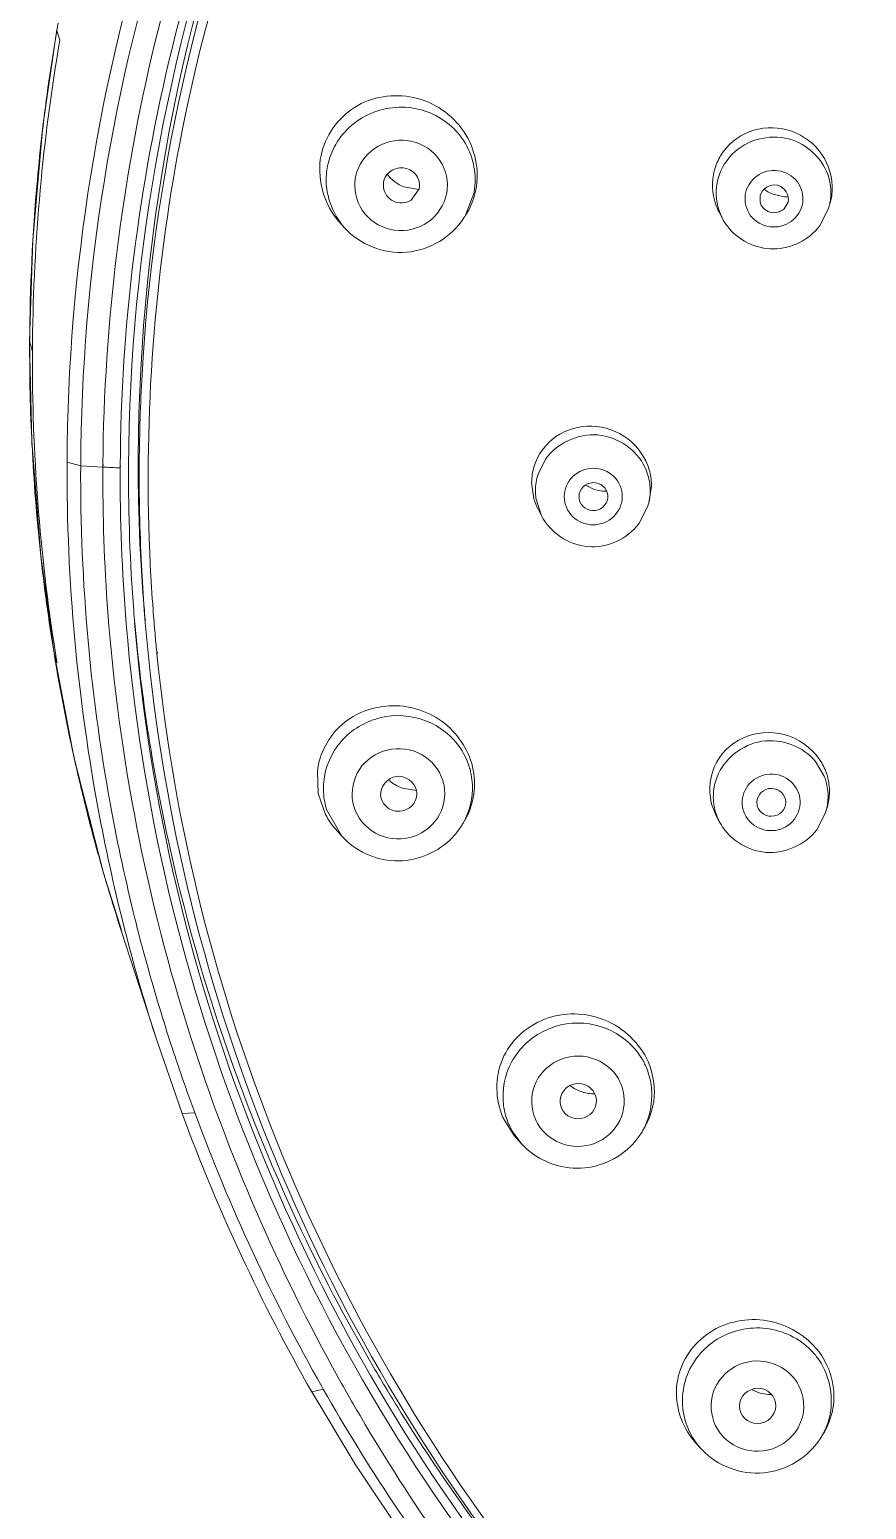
# Model space of a CAD drawing. Header units: millimetres. Extents: x 0 to 460316, y -63250 to 103204.
# Drawn here: x 183137.3 to 183160.83, y 49439.79 to 49481.42 of the extents above; entities that cross this region are included whole.
import ezdxf

# ---------------------------------------------------------------- set-up
doc = ezdxf.new("R2010")
doc.units = ezdxf.units.MM
doc.header["$LTSCALE"] = 25

msp = doc.modelspace()

# ---------------------------------------------------------------- linework, layer by layer
at = {"color": 7, "linetype": 'Continuous', "lineweight": 20}
for p, q in [((183138.065, 49481.419), (183138.067, 49481.396)), ((183138.068, 49481.396), (183138.149, 49481.124)), ((183147.251, 49477.13), (183147.247, 49476.985)), ((183148.248, 49476.917), (183147.82, 49476.994)), ((183148.025, 49476.618), (183148.255, 49476.942)), ((183149.789, 49476.81), (183149.559, 49476.201)), ((183157.842, 49476.756), (183157.839, 49476.579)), ((183158.474, 49476.721), (183158.174, 49476.796)), ((183156.773, 49476.123), (183156.683, 49476.298)), ((183158.513, 49476.376), (183158.628, 49476.566)), ((183159.512, 49475.894), (183159.759, 49476.371)), ((183159.782, 49476.451), (183159.759, 49476.371)), ((183159.82, 49476.572), (183159.796, 49476.489)), ((183146.157, 49475.841), (183146.029, 49475.983)), ((183137.299, 49472.647), (183137.301, 49472.631)), ((183137.301, 49472.631), (183137.379, 49472.368)), ((183138.351, 49469.254), (183138.735, 49469.15)), ((183139.358, 49469.194), (183139.357, 49469.114)), ((183139.364, 49469.194), (183139.357, 49469.114)), ((183151.596, 49468.916), (183151.809, 49469.34)), ((183139.357, 49469.114), (183138.735, 49469.15)), ((183139.847, 49469.151), (183139.847, 49469.088)), ((183139.852, 49469.151), (183139.847, 49469.088)), ((183151.481, 49468.216), (183151.416, 49468.677)), ((183154.787, 49468.577), (183154.713, 49468.108)), ((183151.691, 49467.744), (183151.535, 49468.242)), ((183152.748, 49468.283), (183152.755, 49468.213)), ((183154.43, 49467.515), (183154.677, 49467.992)), ((183151.691, 49467.744), (183151.596, 49467.929)), ((183140.553, 49464.734), (183140.524, 49465.088)), ((183137.985, 49463.874), (183137.987, 49463.867)), ((183137.985, 49463.874), (183138.545, 49460.962)), ((183138.069, 49463.612), (183137.987, 49463.867)), ((183140.878, 49463.869), (183140.874, 49463.915)), ((183140.895, 49463.87), (183140.89, 49463.917)), ((183145.414, 49459.93), (183145.39, 49460.561)), ((183159.402, 49460.831), (183159.643, 49460.423)), ((183148.179, 49460.015), (183147.78, 49460.081)), ((183145.619, 49459.343), (183145.414, 49459.93)), ((183147.169, 49459.88), (183147.175, 49459.83)), ((183157.757, 49459.613), (183157.762, 49459.587)), ((183138.964, 49459.21), (183138.986, 49459.127)), ((183138.99, 49459.216), (183139.012, 49459.133)), ((183146.081, 49458.727), (183145.651, 49459.477)), ((183156.694, 49459.142), (183156.599, 49459.326)), ((183156.694, 49459.142), (183156.635, 49459.272)), ((183159.433, 49458.913), (183159.68, 49459.39)), ((183146.081, 49458.727), (183145.943, 49458.88)), ((183140.892, 49452.934), (183139.873, 49456.082)), ((183141.585, 49450.934), (183140.892, 49452.934)), ((183141.585, 49450.934), (183141.943, 49450.953)), ((183141.943, 49450.953), (183141.913, 49451.033)), ((183141.943, 49450.953), (183141.918, 49451.035)), ((183152.218, 49451.222), (183152.256, 49451.08)), ((183150.937, 49450.295), (183150.609, 49450.82)), ((183151.131, 49450.079), (183150.881, 49450.421)), ((183151.131, 49450.079), (183150.99, 49450.234)), ((183145.233, 49443.099), (183145.558, 49443.172)), ((183145.558, 49443.172), (183145.515, 49443.249)), ((183145.558, 49443.172), (183145.517, 49443.25)), ((183156.034, 49441.66), (183155.912, 49441.807)), ((183156.176, 49441.503), (183156.034, 49441.66)), ((183156.21, 49441.467), (183156.176, 49441.503))]:
    msp.add_line(p, q, dxfattribs=at)
for points in [[(183138.065, 49481.419), (183137.671, 49478.707), (183137.387, 49475.492), (183137.299, 49472.647)], [(183146.446, 49477.139), (183146.45, 49477.185), (183146.457, 49477.232), (183146.465, 49477.277)], [(183149.045, 49476.937), (183149.04, 49476.89), (183149.033, 49476.844), (183149.025, 49476.798)], [(183137.299, 49472.647), (183137.359, 49469.839), (183137.611, 49466.626), (183137.985, 49463.874)], [(183138.545, 49460.962), (183139.38, 49457.689), (183139.883, 49456.085)], [(183148.918, 49460.298), (183148.931, 49460.253), (183148.942, 49460.208), (183148.952, 49460.163)], [(183146.422, 49459.547), (183146.409, 49459.592), (183146.398, 49459.637), (183146.388, 49459.683)], [(183153.855, 49451.905), (183153.878, 49451.864), (183153.899, 49451.822), (183153.918, 49451.78)], [(183151.583, 49450.646), (183151.561, 49450.687), (183151.539, 49450.728), (183151.52, 49450.771)], [(183158.724, 49443.564), (183158.756, 49443.529), (183158.786, 49443.494), (183158.815, 49443.457)], [(183145.233, 49443.099), (183146.451, 49441.069), (183148.017, 49438.723), (183149.447, 49436.794)], [(183156.805, 49441.835), (183156.774, 49441.869), (183156.743, 49441.905), (183156.714, 49441.942)]]:
    msp.add_lwpolyline(points, dxfattribs=at)
for centre, radius, start, end in [((183189.654, 49472.505), 52.347, 170.2209, 173.3938), ((183190.419, 49472.366), 53.124, 169.9869, 170.2132), ((183191.171, 49472.047), 53.794, 170.2855, 179.3642), ((183190.283, 49472.428), 52.981, 173.3898, 174.8419), ((183190.882, 49468.812), 50.249, 169.5239, 182.7996), ((183190.988, 49468.778), 50.36, 169.3071, 169.5076), ((183147.66, 49477.177), 2.025, 152.5334, 168.5167), ((183147.632, 49477.185), 1.996, 168.5852, 175.0411), ((183158.101, 49477.046), 1.601, 148.86, 163.4435), ((183190.777, 49472.387), 53.476, 174.8458, 179.739), ((183148.224, 49478.002), 1.085, 217.4137, 222.4596), ((183148.221, 49477.999), 1.082, 222.4553, 228.3024), ((183148.229, 49478.01), 1.095, 228.3841, 248.0924), ((183158.079, 49477.053), 1.577, 163.4692, 165.5016), ((183158.143, 49476.82), 1.54, 165.5038, 173.28), ((183158.29, 49476.835), 1.541, 353.3458, 10.925), ((183147.799, 49477.325), 2.091, 331.6157, 348.5406), ((183147.832, 49477.205), 1.996, 348.5853, 350.7383), ((183147.834, 49477.205), 1.995, 350.7363, 355.0428), ((183158.544, 49477.636), 0.918, 230.015, 246.1983), ((183158.54, 49477.62), 0.902, 265.824, 275.8369), ((183158.259, 49476.973), 1.612, 345.5726, 1.9467), ((183147.824, 49477.314), 2.063, 327.3398, 331.5636), ((183158.171, 49477.06), 1.672, 198.8468, 207.1121), ((183158.292, 49476.837), 1.539, 345.5039, 348.0979), ((183158.293, 49476.836), 1.538, 348.0944, 353.2828), ((183147.715, 49477.509), 2.274, 218.1454, 222.16), ((183147.793, 49477.22), 2.039, 327.3403, 330.0209), ((183158.187, 49476.848), 1.59, 207.1403, 217.152), ((183190.809, 49472.384), 53.509, 179.7356, 182.8447), ((183190.498, 49472.076), 53.121, 179.3873, 179.6845), ((183190.284, 49472.133), 52.906, 179.7457, 188.9754), ((183190.626, 49468.891), 50.245, 176.7933, 179.5702), ((183190.314, 49472.357), 53.012, 182.8428, 186.1262), ((183190.645, 49469.034), 52.294, 179.7582, 190.7394), ((183190.659, 49468.891), 50.278, 179.5704, 182.894), ((183190.427, 49468.876), 51.693, 179.6956, 190.6175), ((183141.262, 49500.496), 31.44, 266.5258, 267.4193), ((183190.618, 49468.858), 50.772, 179.7412, 184.6914), ((183190.619, 49468.904), 50.539, 179.7408, 184.3439), ((183153.003, 49468.669), 1.587, 162.9283, 179.7018), ((183153.069, 49468.441), 1.547, 162.1297, 179.6595), ((183153.204, 49468.453), 1.545, 7.6249, 25.1695), ((183153.164, 49468.582), 1.623, 0.9907, 16.2631), ((183153.053, 49468.443), 1.531, 179.7408, 187.5454), ((183153.474, 49469.353), 0.917, 234.5986, 239.6512), ((183153.478, 49469.362), 0.926, 239.7174, 258.9127), ((183153.474, 49469.35), 0.914, 259.0088, 272.8695), ((183153.207, 49468.458), 1.542, 346.8519, 359.6876), ((183153.218, 49468.457), 1.531, 2.342, 7.5464), ((183153.221, 49468.457), 1.528, 359.7379, 2.3443), ((183153.215, 49468.585), 1.573, 359.7372, 0.9221), ((183153.068, 49468.683), 1.654, 196.4016, 207.1169), ((183153.206, 49468.458), 1.543, 342.4132, 346.8632), ((183189.407, 49472.259), 52.1, 186.1252, 189.27), ((183190.516, 49469.24), 50.164, 183.2912, 184.7471), ((183190.603, 49468.888), 50.222, 182.8943, 184.341), ((183190.63, 49468.825), 49.998, 182.8283, 184.2721), ((183190.656, 49468.906), 50.576, 184.3433, 184.7449), ((183190.563, 49468.885), 50.182, 184.3411, 184.7452), ((183190.638, 49468.826), 50.006, 184.272, 185.0465), ((183190.59, 49469.353), 50.548, 185.2556, 188.7999), ((183190.642, 49468.826), 50.01, 185.0465, 185.6354), ((183190.226, 49472.401), 52.932, 189.2781, 192.7175), ((183190.107, 49472.112), 52.727, 188.9828, 189.2772), ((183190.458, 49469.334), 50.414, 188.8015, 189.5216), ((183147.737, 49460.078), 2.019, 17.453, 33.472), ((183190.252, 49472.407), 52.958, 192.7176, 194.4296), ((183147.76, 49460.088), 1.993, 13.0774, 17.3858), ((183147.765, 49460.089), 1.988, 10.9192, 13.0781), ((183158.153, 49459.969), 1.642, 15.2708, 30.2142), ((183147.56, 49460.072), 1.999, 174.7479, 190.8693), ((183148.149, 49461.105), 1.089, 225.6973, 230.7897), ((183148.161, 49461.122), 1.109, 230.862, 249.8775), ((183158.072, 49459.838), 1.547, 158.6943, 176.2389), ((183158.214, 49459.852), 1.538, 16.604, 21.7915), ((183158.22, 49459.854), 1.532, 14.0028, 16.6053), ((183158.211, 49459.854), 1.541, 356.3595, 13.9406), ((183158.204, 49459.985), 1.588, 14.0019, 15.1999), ((183158.2, 49459.984), 1.592, 357.2232, 13.9822), ((183147.553, 49460.072), 1.993, 190.9224, 197.3862), ((183158.014, 49460.058), 1.592, 194.0036, 196.213), ((183158.058, 49460.072), 1.638, 196.2497, 207.0934), ((183158.066, 49459.842), 1.541, 176.3595, 193.9406), ((183158.21, 49459.856), 1.542, 342.3972, 356.2684), ((183158.228, 49459.986), 1.564, 342.4219, 357.1199), ((183190.603, 49469.034), 52.253, 190.7477, 197.9458), ((183190.362, 49468.875), 51.628, 190.6297, 194.1922), ((183147.599, 49460.379), 2.234, 207.623, 222.1654), ((183147.723, 49460.102), 2.032, 330.3399, 338.5426), ((183158.057, 49459.841), 1.532, 194.0028, 196.6053), ((183158.063, 49459.843), 1.538, 196.604, 201.7915), ((183190.3, 49472.419), 53.008, 194.5226, 196.4181), ((183147.669, 49460.139), 2.097, 313.2829, 327.2842), ((183147.709, 49460.11), 2.048, 327.3568, 330.3472), ((183190.353, 49472.435), 53.063, 196.4183, 197.9496), ((183190.555, 49468.925), 51.828, 194.1941, 197.8551), ((183190.61, 49468.942), 51.885, 197.8543, 200.1916), ((183192.282, 49469.255), 52.983, 197.7884, 209.0791), ((183152.761, 49451.411), 2.05, 31.853, 46.1224), ((183152.803, 49451.439), 1.999, 30.183, 31.8059), ((183152.791, 49451.433), 2.013, 25.9007, 30.1813), ((183152.799, 49451.436), 2.004, 23.7535, 25.9009), ((183153.169, 49452.59), 1.105, 233.0063, 243.1317), ((183153.173, 49452.6), 1.115, 243.1936, 262.1111), ((183153.168, 49452.579), 1.094, 262.199, 270.6189), ((183191.128, 49469.239), 52.817, 200.2787, 209.6598), ((183191.327, 49469.17), 52.637, 200.2482, 209.5017), ((183152.614, 49451.428), 2.005, 187.6241, 203.7167), ((183152.617, 49451.431), 2.009, 203.756, 208.0424), ((183152.62, 49451.432), 2.012, 208.04, 210.1815), ((183152.768, 49451.457), 2.037, 327.3366, 335.2378), ((183152.635, 49451.723), 2.218, 220.0657, 222.1465), ((183152.727, 49451.485), 2.087, 317.1826, 327.3087), ((183157.822, 49442.848), 2.03, 43.5285, 44.578), ((183157.811, 49442.838), 2.045, 39.2926, 43.5278), ((183157.753, 49442.916), 2.178, 37.1713, 40.4678), ((183191.309, 49469.669), 51.335, 210.2451, 211.9518), ((183157.819, 49442.845), 2.034, 37.1663, 39.2925), ((183192.83, 49469.553), 53.607, 209.0726, 210.7003), ((183191.829, 49469.468), 53.221, 209.6102, 217.6374), ((183158.152, 49444.142), 1.119, 241.4561, 255.9637), ((183158.151, 49444.141), 1.117, 256.0143, 269.632), ((183197.109, 49472.17), 58.623, 210.76459, 214.84958), ((183191.518, 49469.806), 51.585, 211.9582, 218.7568), ((183157.677, 49442.862), 2.025, 201.1564, 216.2366), ((183157.823, 49442.875), 2.026, 331.0301, 348.6179), ((183157.81, 49442.883), 2.041, 327.335, 330.9996), ((183157.895, 49442.984), 2.025, 327.3328, 329.9259), ((183157.664, 49442.854), 2.01, 216.2512, 217.1648), ((183157.684, 49442.868), 2.034, 217.1663, 219.2925), ((183157.692, 49442.875), 2.045, 219.2922, 222.145)]:
    msp.add_arc(centre, radius, start, end, dxfattribs=at)
for centre, major_axis, ratio, start_param, end_param in [((183153.153, 49468.283), (0.404, 0.029), 0.969694, -3.036478, 3.067097), ((183158.156, 49459.682), (0.403, 0.041), 0.969807, -3.003767, 3.212349), ((183152.726, 49451.278), (0.505, 0.077), 0.967207, -2.886982, 3.098168)]:
    msp.add_ellipse(centre, major_axis=major_axis, ratio=ratio, start_param=start_param, end_param=end_param, dxfattribs=at)
msp.add_ellipse((183157.771, 49442.704), major_axis=(0.501, 0.098), ratio=0.969367, dxfattribs=at)
for points, knots in [([(183141.503, 49478.122), (183142.609, 49483.98), (183146.99, 49495.445), (183159.095, 49509.298), (183175.261, 49518.327), (183187.519, 49520.413), (183193.611, 49520.413)], [0, 0, 0, 0, 0.247026, 0.496217, 0.747546, 1, 1, 1, 1]), ([(183138.351, 49469.254), (183138.376, 49474.642), (183140.129, 49485.513), (183147.602, 49500.241), (183159.207, 49512.144), (183169.004, 49517.476), (183174.169, 49519.37)], [0, 0, 0, 0, 0.247482, 0.49639, 0.747278, 1, 1, 1, 1]), ([(183138.735, 49469.15), (183138.76, 49474.512), (183140.506, 49485.322), (183147.943, 49499.956), (183159.476, 49511.774), (183169.209, 49517.065), (183174.341, 49518.945)], [0, 0, 0, 0, 0.247831, 0.496686, 0.747362, 1, 1, 1, 1]), ([(183160.433, 49510.7), (183154.03, 49505.866), (183145.944, 49496.247), (183140.371, 49481.157), (183139.396, 49473.163), (183139.358, 49469.194)], [0, 0, 0, 0, 0.501797, 0.751733, 1, 1, 1, 1]), ([(183160.774, 49510.288), (183154.426, 49505.514), (183143.776, 49493.005), (183139.893, 49477.01), (183139.847, 49469.151)], [0, 0, 0, 0, 0.502647, 1, 1, 1, 1]), ([(183152.968, 49502.718), (183148.666, 49497.772), (183141.896, 49486.173), (183140.061, 49472.856), (183140.434, 49466.36)], [0, 0, 0, 0, 0.501843, 1, 1, 1, 1]), ([(183140.08, 49469.132), (183140.108, 49475.205), (183142.405, 49487.487), (183148.895, 49498.152), (183152.932, 49502.749)], [0, 0, 0, 0, 0.498168, 1, 1, 1, 1]), ([(183140.46, 49471.701), (183140.766, 49477.171), (183142.405, 49484.487), (183145.505, 49491.124), (183146.372, 49492.748)], [0, 0, 0, 0, 0.748507, 1, 1, 1, 1]), ([(183145.493, 49477.875), (183145.602, 49478.416), (183146.323, 49479.452), (183148.155, 49479.722), (183149.694, 49478.699), (183149.958, 49477.458), (183149.848, 49476.91)], [0, 0, 0, 0, 0.246246, 0.496641, 0.75034, 1, 1, 1, 1]), ([(183145.863, 49478.111), (183146.079, 49478.526), (183146.835, 49479.221), (183148.342, 49479.321), (183149.593, 49478.475), (183149.861, 49477.49), (183149.821, 49477.032)], [0, 0, 0, 0, 0.250367, 0.503344, 0.753538, 1, 1, 1, 1]), ([(183156.731, 49477.873), (183156.912, 49478.172), (183157.501, 49478.661), (183158.631, 49478.708), (183159.584, 49478.098), (183159.858, 49477.38), (183159.87, 49477.028)], [0, 0, 0, 0, 0.247231, 0.498293, 0.750671, 1, 1, 1, 1]), ([(183157.151, 49478.003), (183157.56, 49478.356), (183158.834, 49478.637), (183159.702, 49477.649), (183159.803, 49477.127)], [0, 0, 0, 0, 0.504257, 1, 1, 1, 1]), ([(183146.465, 49477.277), (183146.528, 49477.588), (183146.922, 49478.181), (183147.939, 49478.419), (183148.861, 49477.927), (183149.072, 49477.249), (183149.045, 49476.937)], [0, 0, 0, 0, 0.249016, 0.50208, 0.75319, 1, 1, 1, 1]), ([(183148.255, 49476.942), (183148.28, 49477.067), (183148.22, 49477.35), (183147.859, 49477.572), (183147.442, 49477.495), (183147.276, 49477.256), (183147.251, 49477.13)], [0, 0, 0, 0, 0.246962, 0.497478, 0.750439, 1, 1, 1, 1]), ([(183149.025, 49476.798), (183148.962, 49476.488), (183148.568, 49475.895), (183147.551, 49475.656), (183146.629, 49476.149), (183146.418, 49476.827), (183146.446, 49477.139)], [0, 0, 0, 0, 0.249016, 0.50208, 0.75319, 1, 1, 1, 1]), ([(183157.439, 49476.853), (183157.491, 49477.051), (183157.773, 49477.421), (183158.447, 49477.516), (183159.006, 49477.125), (183159.074, 49476.667), (183159.023, 49476.471)], [0, 0, 0, 0, 0.249571, 0.502891, 0.753336, 1, 1, 1, 1]), ([(183158.628, 49476.566), (183158.675, 49476.747), (183158.379, 49477.243), (183157.89, 49476.939), (183157.842, 49476.756)], [0, 0, 0, 0, 0.495753, 1, 1, 1, 1]), ([(183147.247, 49476.985), (183147.267, 49476.824), (183147.491, 49476.501), (183147.885, 49476.531), (183148.025, 49476.618)], [0, 0, 0, 0, 0.494661, 1, 1, 1, 1]), ([(183159.023, 49476.471), (183158.972, 49476.272), (183158.689, 49475.903), (183158.015, 49475.808), (183157.456, 49476.198), (183157.388, 49476.656), (183157.439, 49476.853)], [0, 0, 0, 0, 0.249571, 0.502891, 0.753336, 1, 1, 1, 1]), ([(183157.839, 49476.579), (183157.867, 49476.448), (183158.093, 49476.204), (183158.413, 49476.283), (183158.513, 49476.376)], [0, 0, 0, 0, 0.495961, 1, 1, 1, 1]), ([(183149.509, 49476.12), (183149.172, 49475.594), (183147.929, 49474.829), (183146.576, 49475.378), (183146.157, 49475.841)], [0, 0, 0, 0, 0.500003, 1, 1, 1, 1]), ([(183156.92, 49475.888), (183157.211, 49475.504), (183158.218, 49474.992), (183159.222, 49475.509), (183159.512, 49475.894)], [0, 0, 0, 0, 0.49979, 1, 1, 1, 1]), ([(183151.486, 49469.135), (183151.587, 49469.465), (183152.038, 49470.076), (183153.12, 49470.377), (183154.184, 49470.004), (183154.623, 49469.376), (183154.722, 49469.036)], [0, 0, 0, 0, 0.245479, 0.495213, 0.748621, 1, 1, 1, 1]), ([(183151.809, 49469.34), (183152.121, 49469.779), (183153.299, 49470.346), (183154.375, 49469.594), (183154.603, 49469.11)], [0, 0, 0, 0, 0.50192, 1, 1, 1, 1]), ([(183139.358, 49469.114), (183139.351, 49467.748), (183139.54, 49462.324), (183140.594, 49456.934), (183141.831, 49453.069)], [0, 0, 0, 0, 0.251849, 1, 1, 1, 1]), ([(183152.332, 49468.283), (183152.333, 49468.487), (183152.518, 49468.914), (183153.152, 49469.162), (183153.787, 49468.914), (183153.967, 49468.487), (183153.966, 49468.283)], [0, 0, 0, 0, 0.248057, 0.500795, 0.752739, 1, 1, 1, 1]), ([(183153.966, 49468.283), (183153.965, 49468.079), (183153.781, 49467.653), (183153.146, 49467.405), (183152.512, 49467.652), (183152.331, 49468.08), (183152.332, 49468.283)], [0, 0, 0, 0, 0.248057, 0.500795, 0.752739, 1, 1, 1, 1]), ([(183151.691, 49467.744), (183151.929, 49467.279), (183152.971, 49466.564), (183154.115, 49467.097), (183154.43, 49467.515)], [0, 0, 0, 0, 0.499424, 1, 1, 1, 1]), ([(183140.016, 49464.705), (183140.431, 49459.653), (183142.805, 49449.594), (183148.056, 49440.697), (183151.257, 49436.737)], [0, 0, 0, 0, 0.498914, 1, 1, 1, 1]), ([(183140.253, 49464.722), (183140.671, 49459.693), (183143.044, 49449.68), (183148.28, 49440.827), (183151.47, 49436.887)], [0, 0, 0, 0, 0.498902, 1, 1, 1, 1]), ([(183151.708, 49437.051), (183148.536, 49440.968), (183143.329, 49449.772), (183140.969, 49459.729), (183140.553, 49464.73)], [0, 0, 0, 0, 0.501085, 1, 1, 1, 1]), ([(183151.851, 49437.205), (183148.794, 49440.993), (183143.749, 49449.471), (183141.359, 49459.047), (183140.878, 49463.869)], [0, 0, 0, 0, 0.501088, 1, 1, 1, 1]), ([(183145.39, 49460.561), (183145.447, 49461.053), (183145.97, 49462.036), (183147.522, 49462.581), (183149.082, 49462.051), (183149.679, 49461.092), (183149.776, 49460.591)], [0, 0, 0, 0, 0.244335, 0.493564, 0.748326, 1, 1, 1, 1]), ([(183145.569, 49460.255), (183145.607, 49460.671), (183145.97, 49461.504), (183147.129, 49462.189), (183148.474, 49462.11), (183149.188, 49461.542), (183149.421, 49461.191)], [0, 0, 0, 0, 0.247238, 0.498377, 0.75073, 1, 1, 1, 1]), ([(183156.469, 49459.673), (183156.377, 49460.041), (183156.478, 49460.885), (183157.451, 49461.685), (183158.71, 49461.68), (183159.374, 49461.134), (183159.572, 49460.795)], [0, 0, 0, 0, 0.245506, 0.492876, 0.746444, 1, 1, 1, 1]), ([(183156.631, 49460.4), (183156.826, 49460.9), (183157.843, 49461.726), (183159.061, 49461.247), (183159.402, 49460.831)], [0, 0, 0, 0, 0.499156, 1, 1, 1, 1]), ([(183146.962, 49443.811), (183146.189, 49445.136), (183143.348, 49450.55), (183141.496, 49456.481), (183140.739, 49460.995)], [0, 0, 0, 0, 0.251007, 1, 1, 1, 1]), ([(183146.388, 49459.683), (183146.329, 49459.991), (183146.468, 49460.687), (183147.332, 49461.275), (183148.369, 49461.148), (183148.823, 49460.6), (183148.918, 49460.298)], [0, 0, 0, 0, 0.246996, 0.498464, 0.751374, 1, 1, 1, 1]), ([(183148.18, 49460.018), (183148.136, 49460.246), (183147.578, 49460.65), (183147.149, 49460.11), (183147.168, 49459.88)], [0, 0, 0, 0, 0.500565, 1, 1, 1, 1]), ([(183157.359, 49459.49), (183157.309, 49459.687), (183157.382, 49460.145), (183157.942, 49460.534), (183158.616, 49460.441), (183158.897, 49460.07), (183158.946, 49459.872)], [0, 0, 0, 0, 0.246987, 0.498512, 0.751504, 1, 1, 1, 1]), ([(183148.952, 49460.163), (183149.011, 49459.855), (183148.871, 49459.158), (183148.007, 49458.57), (183146.971, 49458.698), (183146.517, 49459.246), (183146.422, 49459.547)], [0, 0, 0, 0, 0.246996, 0.498464, 0.751374, 1, 1, 1, 1]), ([(183147.175, 49459.83), (183147.207, 49459.665), (183147.485, 49459.353), (183147.888, 49459.445), (183148.018, 49459.558)], [0, 0, 0, 0, 0.495412, 1, 1, 1, 1]), ([(183158.946, 49459.872), (183158.995, 49459.675), (183158.922, 49459.217), (183158.363, 49458.828), (183157.688, 49458.921), (183157.408, 49459.292), (183157.359, 49459.49)], [0, 0, 0, 0, 0.246987, 0.498512, 0.751504, 1, 1, 1, 1]), ([(183156.694, 49459.142), (183156.932, 49458.677), (183157.974, 49457.962), (183159.118, 49458.495), (183159.433, 49458.913)], [0, 0, 0, 0, 0.499424, 1, 1, 1, 1]), ([(183149.107, 49458.612), (183148.709, 49458.236), (183147.561, 49457.795), (183146.448, 49458.321), (183146.081, 49458.727)], [0, 0, 0, 0, 0.500515, 1, 1, 1, 1]), ([(183150.609, 49450.82), (183150.39, 49451.318), (183150.365, 49452.56), (183151.722, 49453.8), (183153.551, 49453.77), (183154.463, 49452.903), (183154.69, 49452.388)], [0, 0, 0, 0, 0.245439, 0.491523, 0.746008, 1, 1, 1, 1]), ([(183150.627, 49451.162), (183150.572, 49451.574), (183150.74, 49452.464), (183151.724, 49453.38), (183153.056, 49453.584), (183153.877, 49453.182), (183154.182, 49452.889)], [0, 0, 0, 0, 0.24644, 0.49645, 0.749123, 1, 1, 1, 1]), ([(183151.52, 49450.771), (183151.394, 49451.057), (183151.373, 49451.766), (183152.091, 49452.525), (183153.132, 49452.616), (183153.695, 49452.18), (183153.855, 49451.905)], [0, 0, 0, 0, 0.246547, 0.496644, 0.749899, 1, 1, 1, 1]), ([(183154.69, 49452.388), (183154.824, 49452.081), (183154.949, 49451.396), (183154.726, 49450.736), (183154.547, 49450.457)], [0, 0, 0, 0, 0.503104, 1, 1, 1, 1]), ([(183153.918, 49451.78), (183154.044, 49451.493), (183154.065, 49450.785), (183153.347, 49450.025), (183152.306, 49449.934), (183151.743, 49450.371), (183151.583, 49450.646)], [0, 0, 0, 0, 0.246547, 0.496644, 0.749899, 1, 1, 1, 1]), ([(183154.258, 49450.066), (183153.871, 49449.648), (183152.69, 49449.123), (183151.512, 49449.658), (183151.131, 49450.079)], [0, 0, 0, 0, 0.500413, 1, 1, 1, 1]), ([(183155.912, 49441.807), (183155.589, 49442.234), (183155.264, 49443.396), (183156.23, 49444.909), (183157.967, 49445.327), (183159.049, 49444.752), (183159.41, 49444.329)], [0, 0, 0, 0, 0.246592, 0.490623, 0.743729, 1, 1, 1, 1]), ([(183155.789, 49442.131), (183155.624, 49442.558), (183155.604, 49443.568), (183156.558, 49444.724), (183158.023, 49445.049), (183158.941, 49444.605), (183159.268, 49444.273)], [0, 0, 0, 0, 0.246348, 0.495808, 0.748736, 1, 1, 1, 1]), ([(183159.488, 49444.232), (183159.729, 49443.914), (183160.038, 49443.13), (183159.843, 49442.308), (183159.647, 49441.97)], [0, 0, 0, 0, 0.504865, 1, 1, 1, 1]), ([(183156.714, 49441.942), (183156.525, 49442.192), (183156.337, 49442.873), (183156.862, 49443.778), (183157.857, 49444.095), (183158.504, 49443.796), (183158.724, 49443.564)], [0, 0, 0, 0, 0.246783, 0.495414, 0.748377, 1, 1, 1, 1]), ([(183158.815, 49443.457), (183159.005, 49443.207), (183159.193, 49442.526), (183158.668, 49441.62), (183157.672, 49441.304), (183157.025, 49441.603), (183156.805, 49441.835)], [0, 0, 0, 0, 0.246783, 0.495414, 0.748377, 1, 1, 1, 1]), ([(183159.529, 49441.781), (183159.196, 49441.262), (183157.976, 49440.503), (183156.635, 49441.019), (183156.21, 49441.467)], [0, 0, 0, 0, 0.499929, 1, 1, 1, 1])]:
    msp.add_open_spline(points, degree=3, knots=knots, dxfattribs=at)
for points in [[(183156.653, 49477.206), (183156.731, 49477.509), (183156.914, 49477.798), (183157.151, 49478.003)], [(183145.926, 49476.104), (183145.551, 49476.582), (183145.373, 49477.279), (183145.493, 49477.875)], [(183146.157, 49475.841), (183145.799, 49476.237), (183145.597, 49476.826), (183145.643, 49477.358)], [(183156.589, 49476.52), (183156.489, 49476.813), (183156.474, 49477.148), (183156.552, 49477.448)], [(183156.773, 49476.123), (183156.637, 49476.387), (183156.58, 49476.705), (183156.614, 49477.001)], [(183149.776, 49460.591), (183149.872, 49460.093), (183149.766, 49459.523), (183149.492, 49459.095)], [(183149.717, 49460.466), (183149.787, 49460.102), (183149.75, 49459.704), (183149.615, 49459.359)], [(183148.018, 49459.558), (183148.14, 49459.664), (183148.211, 49459.858), (183148.18, 49460.018)], [(183154.634, 49452.244), (183154.854, 49451.743), (183154.847, 49451.1), (183154.618, 49450.604)], [(183159.44, 49444.074), (183159.771, 49443.638), (183159.916, 49443.011), (183159.809, 49442.475)]]:
    msp.add_open_spline(points, degree=3, dxfattribs=at)

doc.saveas('drawing.dxf')
